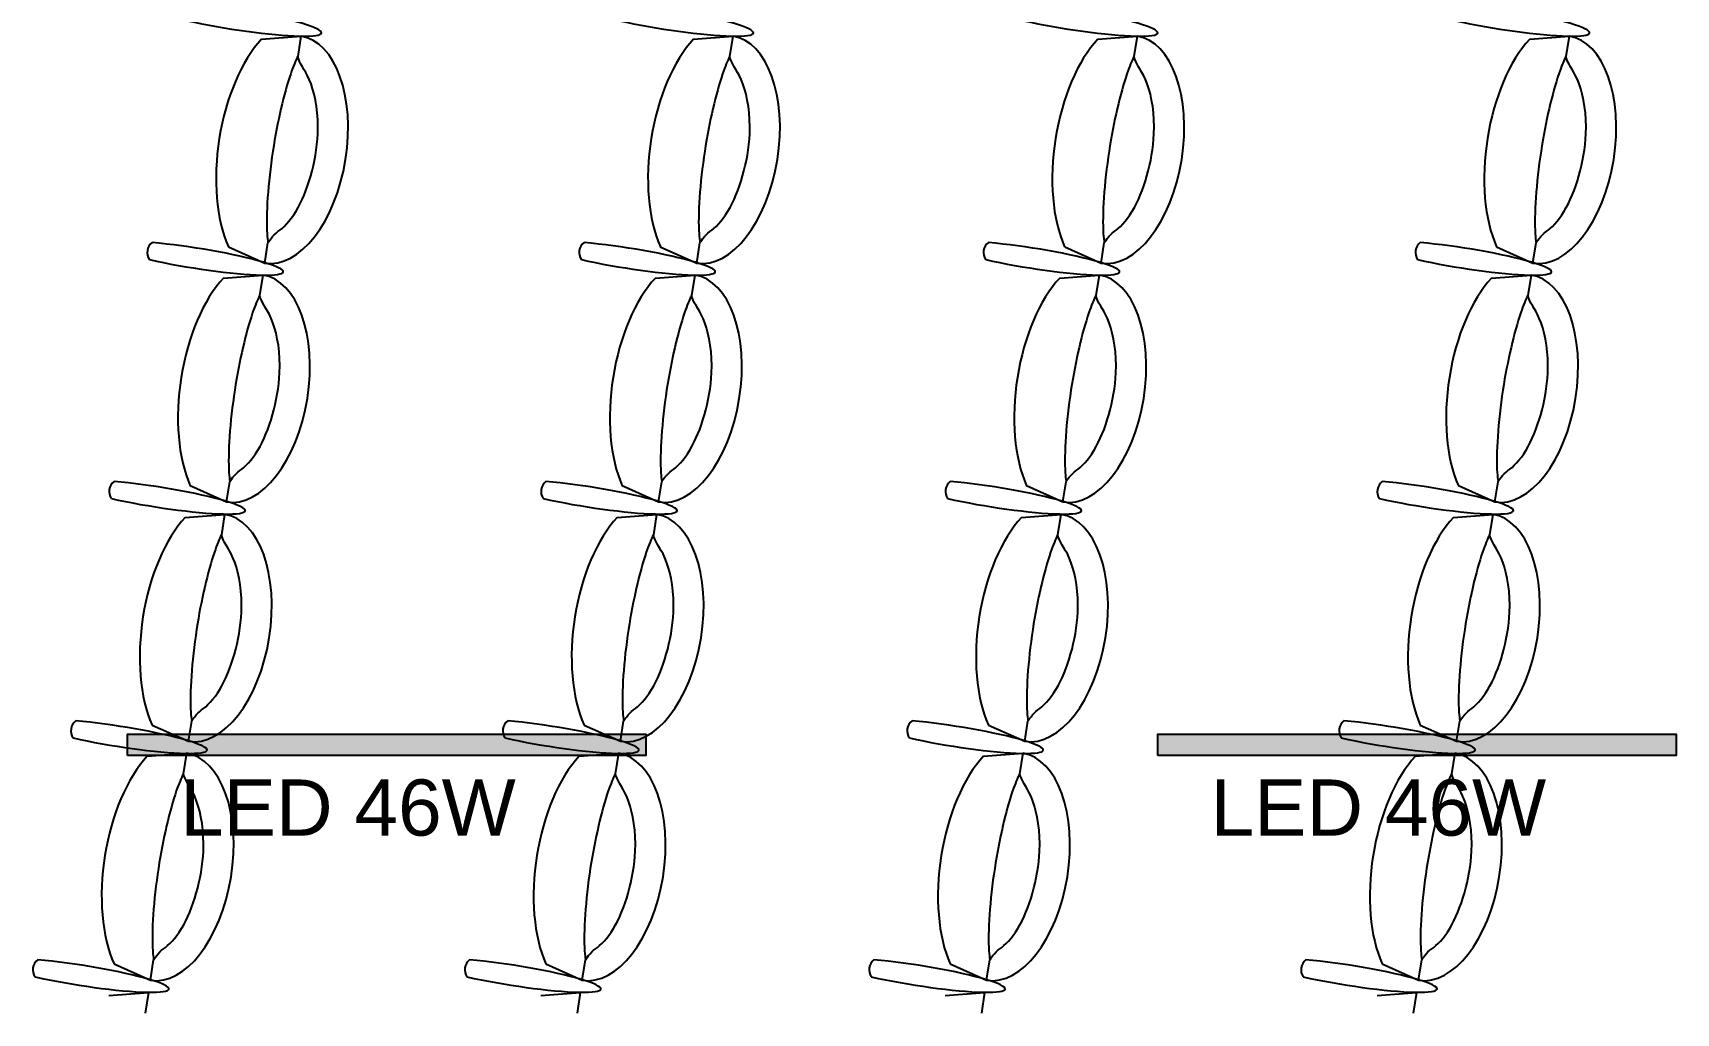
# Model space of a CAD drawing. Header units: metres. Extents: x -11 to 85, y -301 to 135.
# Drawn here: x 29.958 to 33.763, y -188.492 to -186.223 of the extents above; entities that cross this region are included whole.
import ezdxf

# ---------------------------------------------------------------- set-up
doc = ezdxf.new("R2010")
doc.units = ezdxf.units.M
doc.header["$LTSCALE"] = 0.036
for name, color, linetype in [('arxitek isogeio', 252, 'Continuous'), ('electext', 20, 'Continuous'), ('Epipla', 252, 'Continuous'), ('hatch color', 252, 'Continuous'), ('HLEK_FL001_SYMBOLS', 230, 'Continuous')]:
    doc.layers.add(name, color=color, linetype=linetype)
doc.styles.get("Standard").update_dxf_attribs({"font": 'arial.ttf'})

# ---------------------------------------------------------------- blocks, each defined once
blk = doc.blocks.new('A$C4C174ED7')
at = {"layer": 'Epipla'}
for p, q in [((10.4978, 1.9437), (10.5891, 1.9506)), ((10.5891, 1.9506), (10.5815, 1.9032)), ((11.4978, 1.9437), (11.5891, 1.9506)), ((11.5891, 1.9506), (11.5815, 1.9032)), ((12.434, 1.9437), (12.5252, 1.9506)), ((12.5252, 1.9506), (12.5177, 1.9032)), ((13.434, 1.9437), (13.5252, 1.9506)), ((13.5252, 1.9506), (13.5177, 1.9032)), ((10.4211, 1.463), (10.5053, 1.4253)), ((10.5053, 1.4253), (10.5127, 1.4722)), ((11.4211, 1.463), (11.5053, 1.4253)), ((11.5053, 1.4253), (11.5127, 1.4722)), ((12.3573, 1.463), (12.4414, 1.4253)), ((12.4414, 1.4253), (12.4489, 1.4722)), ((13.3573, 1.463), (13.4414, 1.4253)), ((13.4414, 1.4253), (13.4489, 1.4722)), ((10.4096, 1.3906), (10.5009, 1.3976)), ((10.5009, 1.3976), (10.4933, 1.3502)), ((11.4096, 1.3906), (11.5009, 1.3976)), ((11.5009, 1.3976), (11.4933, 1.3502)), ((12.3457, 1.3906), (12.437, 1.3976)), ((12.437, 1.3976), (12.4294, 1.3502)), ((13.3457, 1.3906), (13.437, 1.3976)), ((13.437, 1.3976), (13.4294, 1.3502)), ((10.417, 0.8723), (10.4245, 0.9192)), ((11.417, 0.8723), (11.4245, 0.9192)), ((12.3532, 0.8723), (12.3607, 0.9192)), ((13.3532, 0.8723), (13.3607, 0.9192)), ((10.3329, 0.91), (10.417, 0.8723)), ((11.3329, 0.91), (11.417, 0.8723)), ((12.2691, 0.91), (12.3532, 0.8723)), ((13.2691, 0.91), (13.3532, 0.8723)), ((10.3212, 0.8366), (10.4124, 0.8435)), ((10.4124, 0.8435), (10.4049, 0.7961)), ((11.3212, 0.8366), (11.4124, 0.8435)), ((11.4124, 0.8435), (11.4049, 0.7961)), ((12.2573, 0.8366), (12.3486, 0.8435)), ((12.3486, 0.8435), (12.341, 0.7961)), ((13.2573, 0.8366), (13.3486, 0.8435)), ((13.3486, 0.8435), (13.341, 0.7961)), ((10.2445, 0.3559), (10.3286, 0.3182)), ((10.3286, 0.3182), (10.3361, 0.3651)), ((11.2445, 0.3559), (11.3286, 0.3182)), ((11.3286, 0.3182), (11.3361, 0.3651)), ((12.1807, 0.3559), (12.2648, 0.3182)), ((12.2648, 0.3182), (12.2723, 0.3651)), ((13.1807, 0.3559), (13.2648, 0.3182)), ((13.2648, 0.3182), (13.2723, 0.3651)), ((10.233, 0.2836), (10.3242, 0.2905)), ((10.3242, 0.2905), (10.3166, 0.2431)), ((11.233, 0.2836), (11.3242, 0.2905)), ((11.3242, 0.2905), (11.3166, 0.2431)), ((12.1691, 0.2836), (12.2604, 0.2905)), ((12.2604, 0.2905), (12.2528, 0.2431)), ((13.1691, 0.2836), (13.2604, 0.2905)), ((13.2604, 0.2905), (13.2528, 0.2431)), ((10.2404, -0.2348), (10.2479, -0.1879)), ((11.2404, -0.2348), (11.2479, -0.1879)), ((12.1766, -0.2348), (12.184, -0.1879)), ((13.1766, -0.2348), (13.184, -0.1879)), ((10.1563, -0.1971), (10.2404, -0.2348)), ((11.1563, -0.1971), (11.2404, -0.2348)), ((12.0924, -0.1971), (12.1766, -0.2348)), ((13.0924, -0.1971), (13.1766, -0.2348)), ((10.1446, -0.2705), (10.2358, -0.2636)), ((10.2358, -0.2636), (10.2282, -0.311)), ((11.1446, -0.2705), (11.2358, -0.2636)), ((11.2358, -0.2636), (11.2282, -0.311)), ((12.0807, -0.2705), (12.172, -0.2636)), ((12.172, -0.2636), (12.1644, -0.311)), ((13.0807, -0.2705), (13.172, -0.2636)), ((13.172, -0.2636), (13.1644, -0.311))]:
    blk.add_line(p, q, dxfattribs=at)
for points in [[(10.2444, 1.4727, 0.397593), (10.2383, 1.4331)], [(11.2444, 1.4727, 0.397593), (11.2383, 1.4331)], [(12.1806, 1.4727, 0.397593), (12.1744, 1.4331)], [(13.1806, 1.4727, 0.397593), (13.1744, 1.4331)], [(10.1562, 0.9197, 0.397593), (10.15, 0.8801)], [(11.1562, 0.9197, 0.397593), (11.15, 0.8801)], [(12.0924, 0.9197, 0.397593), (12.0862, 0.8801)], [(13.0924, 0.9197, 0.397593), (13.0862, 0.8801)], [(10.0678, 0.3656, 0.397593), (10.0616, 0.326)], [(11.0678, 0.3656, 0.397593), (11.0616, 0.326)], [(12.0039, 0.3656, 0.397593), (11.9978, 0.326)], [(13.0039, 0.3656, 0.397593), (12.9978, 0.326)], [(9.9796, -0.1874, 0.397593), (9.9734, -0.227)], [(10.9796, -0.1874, 0.397593), (10.9734, -0.227)], [(11.9157, -0.1874, 0.397593), (11.9096, -0.227)], [(12.9157, -0.1874, 0.397593), (12.9096, -0.227)], [(12.9157, -0.1874, 0.397593), (12.9096, -0.227)]]:
    blk.add_lwpolyline(points, format="xyb", dxfattribs=at)
for centre, major_axis, ratio, start_param, end_param in [((10.4337, 1.9896), (-0.2028, 0.0318), 0.113529, 1.031877, 5.251545), ((11.4337, 1.9896), (-0.2028, 0.0318), 0.113529, 1.031877, 5.251545), ((12.3698, 1.9896), (-0.2028, 0.0318), 0.113529, 1.031877, 5.251545), ((13.3698, 1.9896), (-0.2028, 0.0318), 0.113529, 1.031877, 5.251545), ((10.5472, 1.6879), (0.0463, 0.2995), 0.493003, 0.628379, 2.49343), ((10.5472, 1.6879), (0.0419, 0.2627), 0.552275, 3.141593, 6.283185), ((11.5472, 1.6879), (0.0463, 0.2995), 0.493003, 0.628379, 2.49343), ((11.5472, 1.6879), (0.0419, 0.2627), 0.552275, 3.141593, 6.283185), ((12.4833, 1.6879), (0.0463, 0.2995), 0.493003, 0.628379, 2.49343), ((12.4833, 1.6879), (0.0419, 0.2627), 0.552275, 3.141593, 6.283185), ((13.4833, 1.6879), (0.0463, 0.2995), 0.493003, 0.628379, 2.49343), ((13.4833, 1.6879), (0.0419, 0.2627), 0.552275, 3.141593, 6.283185), ((10.3454, 1.4366), (-0.2028, 0.0318), 0.113529, 1.031877, 5.251545), ((11.3454, 1.4366), (-0.2028, 0.0318), 0.113529, 1.031877, 5.251545), ((12.2816, 1.4366), (-0.2028, 0.0318), 0.113529, 1.031877, 5.251545), ((13.2816, 1.4366), (-0.2028, 0.0318), 0.113529, 1.031877, 5.251545), ((10.4589, 1.1349), (0.0463, 0.2995), 0.493003, 0.628379, 2.49343), ((10.4589, 1.1349), (0.0419, 0.2627), 0.552275, 3.141593, 6.283185), ((11.4589, 1.1349), (0.0463, 0.2995), 0.493003, 0.628379, 2.49343), ((11.4589, 1.1349), (0.0419, 0.2627), 0.552275, 3.141593, 6.283185), ((12.3951, 1.1349), (0.0463, 0.2995), 0.493003, 0.628379, 2.49343), ((12.3951, 1.1349), (0.0419, 0.2627), 0.552275, 3.141593, 6.283185), ((13.3951, 1.1349), (0.0463, 0.2995), 0.493003, 0.628379, 2.49343), ((13.3951, 1.1349), (0.0419, 0.2627), 0.552275, 3.141593, 6.283185), ((10.2572, 0.8836), (-0.2028, 0.0318), 0.113529, 1.031877, 5.251545), ((11.2572, 0.8836), (-0.2028, 0.0318), 0.113529, 1.031877, 5.251545), ((12.1934, 0.8836), (-0.2028, 0.0318), 0.113529, 1.031877, 5.251545), ((13.1934, 0.8836), (-0.2028, 0.0318), 0.113529, 1.031877, 5.251545), ((10.3705, 0.5809), (0.0419, 0.2627), 0.552275, 3.141593, 6.283185), ((11.3705, 0.5809), (0.0419, 0.2627), 0.552275, 3.141593, 6.283185), ((12.3067, 0.5809), (0.0419, 0.2627), 0.552275, 3.141593, 6.283185), ((13.3067, 0.5809), (0.0419, 0.2627), 0.552275, 3.141593, 6.283185), ((10.3705, 0.5809), (0.0463, 0.2995), 0.493003, 0.628379, 2.49343), ((11.3705, 0.5809), (0.0463, 0.2995), 0.493003, 0.628379, 2.49343), ((12.3067, 0.5809), (0.0463, 0.2995), 0.493003, 0.628379, 2.49343), ((13.3067, 0.5809), (0.0463, 0.2995), 0.493003, 0.628379, 2.49343), ((10.1688, 0.3295), (-0.2028, 0.0318), 0.113529, 1.031877, 5.251545), ((11.1688, 0.3295), (-0.2028, 0.0318), 0.113529, 1.031877, 5.251545), ((12.105, 0.3295), (-0.2028, 0.0318), 0.113529, 1.031877, 5.251545), ((13.105, 0.3295), (-0.2028, 0.0318), 0.113529, 1.031877, 5.251545), ((10.2823, 0.0278), (0.0463, 0.2995), 0.493003, 0.628379, 2.49343), ((10.2823, 0.0278), (0.0419, 0.2627), 0.552275, 3.141593, 6.283185), ((11.2823, 0.0278), (0.0463, 0.2995), 0.493003, 0.628379, 2.49343), ((11.2823, 0.0278), (0.0419, 0.2627), 0.552275, 3.141593, 6.283185), ((12.2185, 0.0278), (0.0463, 0.2995), 0.493003, 0.628379, 2.49343), ((12.2185, 0.0278), (0.0419, 0.2627), 0.552275, 3.141593, 6.283185), ((13.2185, 0.0278), (0.0463, 0.2995), 0.493003, 0.628379, 2.49343), ((13.2185, 0.0278), (0.0419, 0.2627), 0.552275, 3.141593, 6.283185), ((10.0806, -0.2235), (-0.2028, 0.0318), 0.113529, 1.031877, 5.251545), ((11.0806, -0.2235), (-0.2028, 0.0318), 0.113529, 1.031877, 5.251545), ((12.0167, -0.2235), (-0.2028, 0.0318), 0.113529, 1.031877, 5.251545), ((13.0167, -0.2235), (-0.2028, 0.0318), 0.113529, 1.031877, 5.251545)]:
    blk.add_ellipse(centre, major_axis=major_axis, ratio=ratio, start_param=start_param, end_param=end_param, dxfattribs=at)
for points, knots in [([(10.5815, 1.9032), (10.5769, 1.8941), (10.5711, 1.8803), (10.55, 1.8187), (10.5343, 1.7516), (10.5125, 1.6102), (10.5078, 1.5361), (10.5112, 1.4851), (10.512, 1.4781), (10.5128, 1.4726)], [0.506584, 0.506584, 0.506584, 0.506584, 0.805592, 0.805592, 1.599086, 1.599086, 2.473163, 2.473163, 2.635992, 2.635992, 2.635992, 2.635992]), ([(10.5128, 1.4726), (10.5128, 1.4726), (10.5239, 1.4901), (10.5475, 1.5058), (10.5634, 1.5219), (10.6042, 1.5892), (10.6249, 1.6598), (10.6301, 1.7689), (10.6229, 1.811), (10.6015, 1.8696), (10.5894, 1.8798), (10.5815, 1.9032), (10.5815, 1.9032), (10.5815, 1.9032)], [3.141593, 3.141593, 3.141593, 3.141593, 3.601272, 3.601272, 4.06095, 4.06095, 4.924473, 4.924473, 5.526258, 5.526258, 6.140896, 6.140896, 6.283185, 6.283185, 6.283185, 6.283185]), ([(11.5815, 1.9032), (11.5769, 1.8941), (11.5711, 1.8803), (11.55, 1.8187), (11.5343, 1.7516), (11.5125, 1.6102), (11.5078, 1.5361), (11.5112, 1.4851), (11.512, 1.4781), (11.5128, 1.4726)], [0.506584, 0.506584, 0.506584, 0.506584, 0.805592, 0.805592, 1.599086, 1.599086, 2.473163, 2.473163, 2.635992, 2.635992, 2.635992, 2.635992]), ([(11.5128, 1.4726), (11.5128, 1.4726), (11.5239, 1.4901), (11.5475, 1.5058), (11.5634, 1.5219), (11.6042, 1.5892), (11.6249, 1.6598), (11.6301, 1.7689), (11.6229, 1.811), (11.6015, 1.8696), (11.5894, 1.8798), (11.5815, 1.9032), (11.5815, 1.9032), (11.5815, 1.9032)], [3.141593, 3.141593, 3.141593, 3.141593, 3.601272, 3.601272, 4.06095, 4.06095, 4.924473, 4.924473, 5.526258, 5.526258, 6.140896, 6.140896, 6.283185, 6.283185, 6.283185, 6.283185]), ([(12.5177, 1.9032), (12.5131, 1.8941), (12.5072, 1.8803), (12.4862, 1.8187), (12.4705, 1.7516), (12.4487, 1.6102), (12.444, 1.5361), (12.4473, 1.4851), (12.4481, 1.4781), (12.449, 1.4726)], [0.506584, 0.506584, 0.506584, 0.506584, 0.805592, 0.805592, 1.599086, 1.599086, 2.473163, 2.473163, 2.635992, 2.635992, 2.635992, 2.635992]), ([(12.449, 1.4726), (12.449, 1.4726), (12.46, 1.4901), (12.4837, 1.5058), (12.4995, 1.5219), (12.5404, 1.5892), (12.561, 1.6598), (12.5662, 1.7689), (12.5591, 1.811), (12.5377, 1.8696), (12.5256, 1.8798), (12.5177, 1.9032), (12.5177, 1.9032), (12.5177, 1.9032)], [3.141593, 3.141593, 3.141593, 3.141593, 3.601272, 3.601272, 4.06095, 4.06095, 4.924473, 4.924473, 5.526258, 5.526258, 6.140896, 6.140896, 6.283185, 6.283185, 6.283185, 6.283185]), ([(13.5177, 1.9032), (13.5131, 1.8941), (13.5072, 1.8803), (13.4862, 1.8187), (13.4705, 1.7516), (13.4487, 1.6102), (13.444, 1.5361), (13.4473, 1.4851), (13.4481, 1.4781), (13.449, 1.4726)], [0.506584, 0.506584, 0.506584, 0.506584, 0.805592, 0.805592, 1.599086, 1.599086, 2.473163, 2.473163, 2.635992, 2.635992, 2.635992, 2.635992]), ([(13.449, 1.4726), (13.449, 1.4726), (13.46, 1.4901), (13.4837, 1.5058), (13.4995, 1.5219), (13.5404, 1.5892), (13.561, 1.6598), (13.5662, 1.7689), (13.5591, 1.811), (13.5377, 1.8696), (13.5256, 1.8798), (13.5177, 1.9032), (13.5177, 1.9032), (13.5177, 1.9032)], [3.141593, 3.141593, 3.141593, 3.141593, 3.601272, 3.601272, 4.06095, 4.06095, 4.924473, 4.924473, 5.526258, 5.526258, 6.140896, 6.140896, 6.283185, 6.283185, 6.283185, 6.283185]), ([(10.4933, 1.3502), (10.4887, 1.3411), (10.4828, 1.3273), (10.4618, 1.2657), (10.4461, 1.1985), (10.4243, 1.0572), (10.4196, 0.9831), (10.4229, 0.9321), (10.4237, 0.9251), (10.4246, 0.9196)], [0.506584, 0.506584, 0.506584, 0.506584, 0.805592, 0.805592, 1.599086, 1.599086, 2.473163, 2.473163, 2.635992, 2.635992, 2.635992, 2.635992]), ([(10.4246, 0.9196), (10.4246, 0.9196), (10.4356, 0.937), (10.4593, 0.9528), (10.4751, 0.9689), (10.516, 1.0362), (10.5366, 1.1068), (10.5418, 1.2159), (10.5347, 1.258), (10.5133, 1.3166), (10.5012, 1.3268), (10.4933, 1.3502), (10.4933, 1.3502), (10.4933, 1.3502)], [3.141593, 3.141593, 3.141593, 3.141593, 3.601272, 3.601272, 4.06095, 4.06095, 4.924473, 4.924473, 5.526258, 5.526258, 6.140896, 6.140896, 6.283185, 6.283185, 6.283185, 6.283185]), ([(11.4933, 1.3502), (11.4887, 1.3411), (11.4828, 1.3273), (11.4618, 1.2657), (11.4461, 1.1985), (11.4243, 1.0572), (11.4196, 0.9831), (11.4229, 0.9321), (11.4237, 0.9251), (11.4246, 0.9196)], [0.506584, 0.506584, 0.506584, 0.506584, 0.805592, 0.805592, 1.599086, 1.599086, 2.473163, 2.473163, 2.635992, 2.635992, 2.635992, 2.635992]), ([(11.4246, 0.9196), (11.4246, 0.9196), (11.4356, 0.937), (11.4593, 0.9528), (11.4751, 0.9689), (11.516, 1.0362), (11.5366, 1.1068), (11.5418, 1.2159), (11.5347, 1.258), (11.5133, 1.3166), (11.5012, 1.3268), (11.4933, 1.3502), (11.4933, 1.3502), (11.4933, 1.3502)], [3.141593, 3.141593, 3.141593, 3.141593, 3.601272, 3.601272, 4.06095, 4.06095, 4.924473, 4.924473, 5.526258, 5.526258, 6.140896, 6.140896, 6.283185, 6.283185, 6.283185, 6.283185]), ([(12.4294, 1.3502), (12.4249, 1.3411), (12.419, 1.3273), (12.3979, 1.2657), (12.3822, 1.1985), (12.3604, 1.0572), (12.3557, 0.9831), (12.3591, 0.9321), (12.3599, 0.9251), (12.3607, 0.9196)], [0.506584, 0.506584, 0.506584, 0.506584, 0.805592, 0.805592, 1.599086, 1.599086, 2.473163, 2.473163, 2.635992, 2.635992, 2.635992, 2.635992]), ([(12.3607, 0.9196), (12.3607, 0.9196), (12.3718, 0.937), (12.3954, 0.9528), (12.4113, 0.9689), (12.4521, 1.0362), (12.4728, 1.1068), (12.478, 1.2159), (12.4708, 1.258), (12.4494, 1.3166), (12.4374, 1.3268), (12.4294, 1.3502), (12.4294, 1.3502), (12.4294, 1.3502)], [3.141593, 3.141593, 3.141593, 3.141593, 3.601272, 3.601272, 4.06095, 4.06095, 4.924473, 4.924473, 5.526258, 5.526258, 6.140896, 6.140896, 6.283185, 6.283185, 6.283185, 6.283185]), ([(13.4294, 1.3502), (13.4249, 1.3411), (13.419, 1.3273), (13.3979, 1.2657), (13.3822, 1.1985), (13.3604, 1.0572), (13.3557, 0.9831), (13.3591, 0.9321), (13.3599, 0.9251), (13.3607, 0.9196)], [0.506584, 0.506584, 0.506584, 0.506584, 0.805592, 0.805592, 1.599086, 1.599086, 2.473163, 2.473163, 2.635992, 2.635992, 2.635992, 2.635992]), ([(13.3607, 0.9196), (13.3607, 0.9196), (13.3718, 0.937), (13.3954, 0.9528), (13.4113, 0.9689), (13.4521, 1.0362), (13.4728, 1.1068), (13.478, 1.2159), (13.4708, 1.258), (13.4494, 1.3166), (13.4374, 1.3268), (13.4294, 1.3502), (13.4294, 1.3502), (13.4294, 1.3502)], [3.141593, 3.141593, 3.141593, 3.141593, 3.601272, 3.601272, 4.06095, 4.06095, 4.924473, 4.924473, 5.526258, 5.526258, 6.140896, 6.140896, 6.283185, 6.283185, 6.283185, 6.283185]), ([(10.4049, 0.7961), (10.4003, 0.787), (10.3944, 0.7732), (10.3734, 0.7116), (10.3577, 0.6445), (10.3359, 0.5031), (10.3312, 0.429), (10.3345, 0.378), (10.3353, 0.371), (10.3362, 0.3655)], [0.506584, 0.506584, 0.506584, 0.506584, 0.805592, 0.805592, 1.599086, 1.599086, 2.473163, 2.473163, 2.635992, 2.635992, 2.635992, 2.635992]), ([(10.3362, 0.3655), (10.3362, 0.3655), (10.3472, 0.383), (10.3709, 0.3987), (10.3867, 0.4149), (10.4276, 0.4821), (10.4482, 0.5527), (10.4534, 0.6618), (10.4463, 0.7039), (10.4249, 0.7625), (10.4128, 0.7727), (10.4049, 0.7961), (10.4049, 0.7961), (10.4049, 0.7961)], [3.141593, 3.141593, 3.141593, 3.141593, 3.601272, 3.601272, 4.06095, 4.06095, 4.924473, 4.924473, 5.526258, 5.526258, 6.140896, 6.140896, 6.283185, 6.283185, 6.283185, 6.283185]), ([(11.4049, 0.7961), (11.4003, 0.787), (11.3944, 0.7732), (11.3734, 0.7116), (11.3577, 0.6445), (11.3359, 0.5031), (11.3312, 0.429), (11.3345, 0.378), (11.3353, 0.371), (11.3362, 0.3655)], [0.506584, 0.506584, 0.506584, 0.506584, 0.805592, 0.805592, 1.599086, 1.599086, 2.473163, 2.473163, 2.635992, 2.635992, 2.635992, 2.635992]), ([(11.3362, 0.3655), (11.3362, 0.3655), (11.3472, 0.383), (11.3709, 0.3987), (11.3867, 0.4149), (11.4276, 0.4821), (11.4482, 0.5527), (11.4534, 0.6618), (11.4463, 0.7039), (11.4249, 0.7625), (11.4128, 0.7727), (11.4049, 0.7961), (11.4049, 0.7961), (11.4049, 0.7961)], [3.141593, 3.141593, 3.141593, 3.141593, 3.601272, 3.601272, 4.06095, 4.06095, 4.924473, 4.924473, 5.526258, 5.526258, 6.140896, 6.140896, 6.283185, 6.283185, 6.283185, 6.283185]), ([(12.341, 0.7961), (12.3365, 0.787), (12.3306, 0.7732), (12.3095, 0.7116), (12.2938, 0.6445), (12.272, 0.5031), (12.2673, 0.429), (12.2707, 0.378), (12.2715, 0.371), (12.2723, 0.3655)], [0.506584, 0.506584, 0.506584, 0.506584, 0.805592, 0.805592, 1.599086, 1.599086, 2.473163, 2.473163, 2.635992, 2.635992, 2.635992, 2.635992]), ([(12.2723, 0.3655), (12.2723, 0.3655), (12.2834, 0.383), (12.307, 0.3987), (12.3229, 0.4149), (12.3637, 0.4821), (12.3844, 0.5527), (12.3896, 0.6618), (12.3824, 0.7039), (12.361, 0.7625), (12.349, 0.7727), (12.341, 0.7961), (12.341, 0.7961), (12.341, 0.7961)], [3.141593, 3.141593, 3.141593, 3.141593, 3.601272, 3.601272, 4.06095, 4.06095, 4.924473, 4.924473, 5.526258, 5.526258, 6.140896, 6.140896, 6.283185, 6.283185, 6.283185, 6.283185]), ([(13.341, 0.7961), (13.3365, 0.787), (13.3306, 0.7732), (13.3095, 0.7116), (13.2938, 0.6445), (13.272, 0.5031), (13.2673, 0.429), (13.2707, 0.378), (13.2715, 0.371), (13.2723, 0.3655)], [0.506584, 0.506584, 0.506584, 0.506584, 0.805592, 0.805592, 1.599086, 1.599086, 2.473163, 2.473163, 2.635992, 2.635992, 2.635992, 2.635992]), ([(13.2723, 0.3655), (13.2723, 0.3655), (13.2834, 0.383), (13.307, 0.3987), (13.3229, 0.4149), (13.3637, 0.4821), (13.3844, 0.5527), (13.3896, 0.6618), (13.3824, 0.7039), (13.361, 0.7625), (13.349, 0.7727), (13.341, 0.7961), (13.341, 0.7961), (13.341, 0.7961)], [3.141593, 3.141593, 3.141593, 3.141593, 3.601272, 3.601272, 4.06095, 4.06095, 4.924473, 4.924473, 5.526258, 5.526258, 6.140896, 6.140896, 6.283185, 6.283185, 6.283185, 6.283185]), ([(10.3166, 0.2431), (10.3121, 0.234), (10.3062, 0.2202), (10.2852, 0.1586), (10.2694, 0.0914), (10.2476, -0.0499), (10.2429, -0.124), (10.2463, -0.175), (10.2471, -0.182), (10.248, -0.1875)], [0.506584, 0.506584, 0.506584, 0.506584, 0.805592, 0.805592, 1.599086, 1.599086, 2.473163, 2.473163, 2.635992, 2.635992, 2.635992, 2.635992]), ([(10.248, -0.1875), (10.248, -0.1875), (10.259, -0.17), (10.2826, -0.1543), (10.2985, -0.1382), (10.3394, -0.0709), (10.36, -0.0003), (10.3652, 0.1088), (10.358, 0.1509), (10.3366, 0.2095), (10.3246, 0.2197), (10.3166, 0.2431), (10.3166, 0.2431), (10.3166, 0.2431)], [3.141593, 3.141593, 3.141593, 3.141593, 3.601272, 3.601272, 4.06095, 4.06095, 4.924473, 4.924473, 5.526258, 5.526258, 6.140896, 6.140896, 6.283185, 6.283185, 6.283185, 6.283185]), ([(11.3166, 0.2431), (11.3121, 0.234), (11.3062, 0.2202), (11.2852, 0.1586), (11.2694, 0.0914), (11.2476, -0.0499), (11.2429, -0.124), (11.2463, -0.175), (11.2471, -0.182), (11.248, -0.1875)], [0.506584, 0.506584, 0.506584, 0.506584, 0.805592, 0.805592, 1.599086, 1.599086, 2.473163, 2.473163, 2.635992, 2.635992, 2.635992, 2.635992]), ([(11.248, -0.1875), (11.248, -0.1875), (11.259, -0.17), (11.2826, -0.1543), (11.2985, -0.1382), (11.3394, -0.0709), (11.36, -0.0003), (11.3652, 0.1088), (11.358, 0.1509), (11.3366, 0.2095), (11.3246, 0.2197), (11.3166, 0.2431), (11.3166, 0.2431), (11.3166, 0.2431)], [3.141593, 3.141593, 3.141593, 3.141593, 3.601272, 3.601272, 4.06095, 4.06095, 4.924473, 4.924473, 5.526258, 5.526258, 6.140896, 6.140896, 6.283185, 6.283185, 6.283185, 6.283185]), ([(12.2528, 0.2431), (12.2482, 0.234), (12.2424, 0.2202), (12.2213, 0.1586), (12.2056, 0.0914), (12.1838, -0.0499), (12.1791, -0.124), (12.1825, -0.175), (12.1833, -0.182), (12.1841, -0.1875)], [0.506584, 0.506584, 0.506584, 0.506584, 0.805592, 0.805592, 1.599086, 1.599086, 2.473163, 2.473163, 2.635992, 2.635992, 2.635992, 2.635992]), ([(12.1841, -0.1875), (12.1841, -0.1875), (12.1952, -0.17), (12.2188, -0.1543), (12.2347, -0.1382), (12.2755, -0.0709), (12.2962, -0.0003), (12.3014, 0.1088), (12.2942, 0.1509), (12.2728, 0.2095), (12.2607, 0.2197), (12.2528, 0.2431), (12.2528, 0.2431), (12.2528, 0.2431)], [3.141593, 3.141593, 3.141593, 3.141593, 3.601272, 3.601272, 4.06095, 4.06095, 4.924473, 4.924473, 5.526258, 5.526258, 6.140896, 6.140896, 6.283185, 6.283185, 6.283185, 6.283185]), ([(13.2528, 0.2431), (13.2482, 0.234), (13.2424, 0.2202), (13.2213, 0.1586), (13.2056, 0.0914), (13.1838, -0.0499), (13.1791, -0.124), (13.1825, -0.175), (13.1833, -0.182), (13.1841, -0.1875)], [0.506584, 0.506584, 0.506584, 0.506584, 0.805592, 0.805592, 1.599086, 1.599086, 2.473163, 2.473163, 2.635992, 2.635992, 2.635992, 2.635992]), ([(13.1841, -0.1875), (13.1841, -0.1875), (13.1952, -0.17), (13.2188, -0.1543), (13.2347, -0.1382), (13.2755, -0.0709), (13.2962, -0.0003), (13.3014, 0.1088), (13.2942, 0.1509), (13.2728, 0.2095), (13.2607, 0.2197), (13.2528, 0.2431), (13.2528, 0.2431), (13.2528, 0.2431)], [3.141593, 3.141593, 3.141593, 3.141593, 3.601272, 3.601272, 4.06095, 4.06095, 4.924473, 4.924473, 5.526258, 5.526258, 6.140896, 6.140896, 6.283185, 6.283185, 6.283185, 6.283185])]:
    blk.add_open_spline(points, degree=3, knots=knots, dxfattribs=at)
blk = doc.blocks.new('lampes fthorismou 120')
at = {"layer": 'hatch color'}
blk.add_hatch(color=181, dxfattribs=at).paths.add_polyline_path([(84.1811, -99.2639), (84.1811, -99.2139), (85.3811, -99.2139), (85.3811, -99.2639)])
at = {"layer": 'HLEK_FL001_SYMBOLS'}
blk.add_lwpolyline([(84.1811, -99.2639), (84.1811, -99.2139), (85.3811, -99.2139), (85.3811, -99.2639)], close=True, dxfattribs=at)

msp = doc.modelspace()

# ---------------------------------------------------------------- block references
at = {"layer": 'arxitek isogeio'}
msp.add_blockref('A$C4C174ED7', (19.9899, -188.1806), dxfattribs=at)
at = {"layer": 'HLEK_FL001_SYMBOLS'}
for p in [(-54.0039, -88.6317), (-51.6182, -88.6317)]:
    msp.add_blockref('lampes fthorismou 120', p, dxfattribs=at)

# ---------------------------------------------------------------- texts
at = {"layer": 'electext'}
for p in [(30.2991, -188.0807), (32.6848, -188.0807)]:
    msp.add_text('LED 46W', height=0.13, dxfattribs=at).set_placement(p)

doc.saveas('drawing.dxf')
